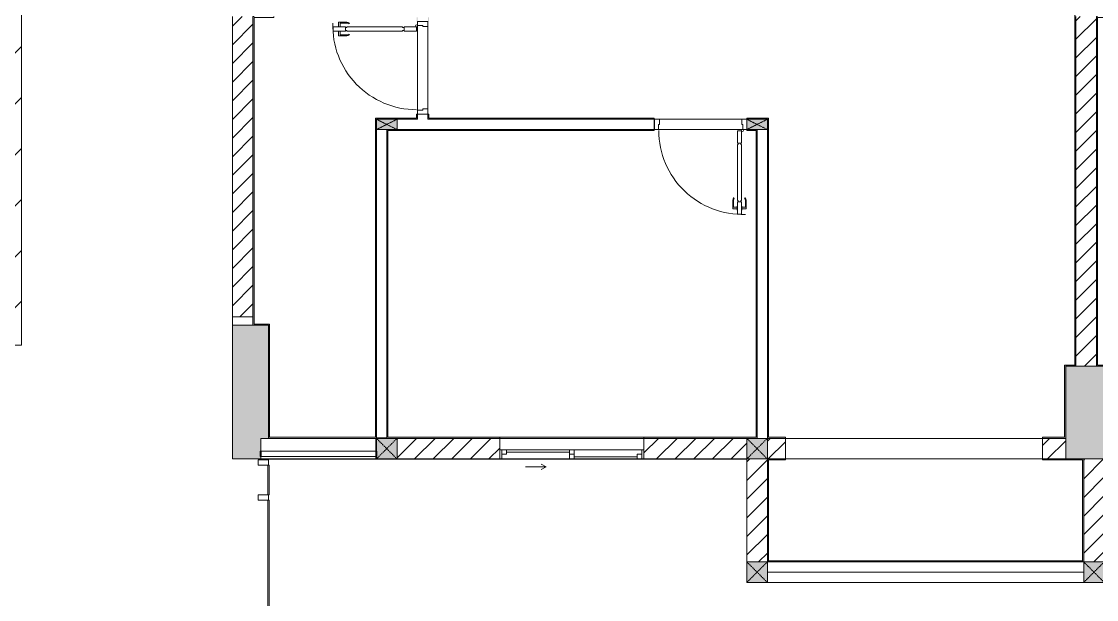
# Model space of a CAD drawing. Header units: millimetres. Extents: x 32270 to 221883, y 3811 to 78637.
# Drawn here: x 136931 to 147381, y 23171 to 28787 of the extents above; entities that cross this region are included whole.
import ezdxf

# ---------------------------------------------------------------- set-up
doc = ezdxf.new("R2010")
doc.units = ezdxf.units.MM
doc.linetypes.add('IMPORT-Dash _2_', pattern=[6, 3, -3])
for name, color, linetype, lineweight in [('A-DETL-GENF-5', 20, 'Continuous', 9), ('A-DETL-GENF-6', 130, 'Continuous', 9), ('A-DETL-THIN-2', 151, 'Continuous', 9), ('A-DOOR-2', 130, 'Continuous', 9), ('A-FLOR-1', 130, 'Continuous', 9), ('A-FLOR-HRAL-5', 130, 'Continuous', 9), ('A-GLAZ-5', 130, 'Continuous', 9), ('A-GLAZ-CURT-4', 130, 'Continuous', 9), ('A-GLAZ-CWMG-1', 130, 'Continuous', 9), ('A-WALL-1', 130, 'Continuous', 9), ('A-WALL-PATT-3', 130, 'Continuous', 9), ('A_1404_dwg-1', 130, 'Continuous', 9), ('I-WALL', 130, 'Continuous', 9), ('I-WALL-1', 130, 'Continuous', 9), ('S-COLS-1', 130, 'Continuous', 9), ('S-COLS-10', 130, 'IMPORT-Dash _2_', 9), ('S-COLS-2', 130, 'Continuous', 9), ('S-COLS-4', 130, 'Continuous', 9), ('S-COLS-HDLN-2', 130, 'IMPORT-Dash _2_', 9)]:
    doc.layers.add(name, color=color, linetype=linetype, lineweight=lineweight)
pattern_1 = [(45, (0, 0), (-90.50967, 90.50967), [])]

# ---------------------------------------------------------------- blocks, each defined once
blk = doc.blocks.new('A_1404_dwg_NCV_TKTC_KET CAU_rvt-1-TKTC_MB HOÀN THIỆN SÀN TẦNG 3-4-4819833-KeyPlan-CH3A')
at = {"layer": 'S-COLS-1'}
for points in [[(44728, 24537), (44723, 24562), (44728, 24737), (44803, 24737), (44803, 25837), (44453, 25837), (44453, 24537)], [(52928, 24537), (52923, 24562), (52928, 24737), (52953, 24737), (52953, 25437), (52553, 25437), (52553, 24537), (52728, 24537)]]:
    blk.add_hatch(color=256, dxfattribs=at).paths.add_polyline_path(points)
at = {"layer": 'A-FLOR-1'}
for p, q in [((45854, 24742), (45854, 24737)), ((49653, 23337), (52728, 23337))]:
    blk.add_line(p, q, dxfattribs=at)
at = {"layer": 'A-FLOR-1', "flags": 128}
blk.add_lwpolyline([(44803, 24535), (45854, 24535), (49453, 24535)], dxfattribs=at)
at = {"layer": 'S-COLS-2'}
for p, q in [((52853, 25437), (52653, 25437)), ((52553, 24737), (52553, 24537)), ((52728, 24537), (52928, 24537))]:
    blk.add_line(p, q, dxfattribs=at)
at = {"layer": 'S-COLS-2', "flags": 128}
blk.add_lwpolyline([(44653, 25837), (44453, 25837), (44453, 24537), (44728, 24537)], dxfattribs=at)
blk = doc.blocks.new('A_1404_dwg_DOOR_CW_01 CANH MO-PANEL KINH - DIW_01-900x2200-CỬA GỖ VÂN LAMINATE-V58-TKTC_MB HOÀN THIỆN SÀN TẦNG 3-4-4819849-KeyPlan-CH3A')
at = {"layer": 'A-DETL-GENF-6'}
for p, q in [((109882, 56930), (109882, 56969)), ((109966, 56973), (109886, 56973)), ((109899, 56930), (109899, 56961)), ((109903, 56965), (109966, 56965)), ((109991, 56965), (109987, 56959)), ((109882, 56886), (109882, 56847)), ((109899, 56886), (109899, 56855)), ((109903, 56851), (109966, 56851)), ((109991, 56851), (109987, 56858)), ((109966, 56843), (109886, 56843))]:
    blk.add_line(p, q, dxfattribs=at)
at = {"layer": 'A-DETL-GENF-6', "flags": 128}
for points in [[(109831, 56888), (109831, 56928), (109951, 56928), (109951, 56888)], [(109910, 56930), (109910, 56928), (109871, 56928), (109871, 56930)], [(109910, 56886), (109910, 56888), (109871, 56888), (109871, 56886)], [(110507, 56922), (110507, 56928), (109965, 56928), (109965, 56922), (109951, 56922), (109951, 56894), (109965, 56894), (109965, 56888), (110507, 56888), (110507, 56894), (110521, 56894), (110521, 56922)], [(110521, 56928), (110521, 56888), (110641, 56888), (110641, 56928)]]:
    blk.add_lwpolyline(points, close=True, dxfattribs=at)
at = {"layer": 'A-DETL-GENF-6'}
blk.add_circle((110643, 56878), 10, dxfattribs=at)
for centre, radius, start, end in [((110643, 56878), 814, 90, 182), ((109886, 56969), 4, 90, 180), ((109903, 56961), 4, 90, 180), ((109966, 56928), 45, 55, 90), ((109966, 56928), 37, 55, 90), ((109903, 56855), 4, 180, 270), ((109966, 56888), 37, 270, 305), ((109966, 56888), 45, 270, 305), ((109886, 56847), 4, 180, 270)]:
    blk.add_arc(centre, radius, start, end, dxfattribs=at)
at = {"layer": 'A-DOOR-2'}
blk.add_line((110653, 56878), (110653, 56903), dxfattribs=at)
at = {"layer": 'A-DOOR-2', "flags": 128}
blk.add_lwpolyline([(110753, 57685), (110753, 57735), (110653, 57735), (110653, 57695), (110703, 57695), (110703, 57685)], close=True, dxfattribs=at)
blk.add_lwpolyline([(110753, 56837), (110753, 56885), (110703, 56885), (110703, 56875), (110653, 56875), (110653, 56837)], dxfattribs=at)
blk = doc.blocks.new('A_1404_dwg_Railing - 50 x 10mm-901205-TKTC_MB HOÀN THIỆN SÀN TẦNG 3-4-4819861-KeyPlan-CH3A')
at = {"layer": 'A-FLOR-HRAL-5', "flags": 128}
blk.add_lwpolyline([(107527, 61567), (107477, 61567), (107477, 61557), (107527, 61557)], close=True, dxfattribs=at)
blk = doc.blocks.new('A_1404_dwg_Railing - 50 x 10mm-901205-TKTC_MB HOÀN THIỆN SÀN TẦNG 3-4-V134-KeyPlan-CH3A')
at = {"layer": 'A-FLOR-HRAL-5'}
blk.add_line((62258, 24562), (62258, 24612), dxfattribs=at)
at = {"layer": 'A-FLOR-HRAL-5', "flags": 128}
blk.add_lwpolyline([(62248, 24612), (62248, 24562), (62258, 24562)], dxfattribs=at)
blk = doc.blocks.new('A_1404_dwg_Railing - Railing-1000870-TKTC_MB HOÀN THIỆN SÀN TẦNG 3-4-4819937-KeyPlan-CH3A')
at = {"layer": 'A-FLOR-HRAL-5'}
for p, q in [((45848, 24612), (44733, 24612)), ((44733, 24562), (45848, 24562))]:
    blk.add_line(p, q, dxfattribs=at)
at = {"rotation": 90.00000000000641}
blk.add_blockref('A_1404_dwg_Railing - 50 x 10mm-901205-TKTC_MB HOÀN THIỆN SÀN TẦNG 3-4-4819861-KeyPlan-CH3A', (106290, -82916), dxfattribs=at)
blk.add_blockref('A_1404_dwg_Railing - 50 x 10mm-901205-TKTC_MB HOÀN THIỆN SÀN TẦNG 3-4-V134-KeyPlan-CH3A', (-16400, 0))
blk = doc.blocks.new('A_1404_dwg_G1_SOF - BO TRU - 100x200-745959-TKTC_MB HOÀN THIỆN SÀN TẦNG 3-4-4819847-KeyPlan-CH3A')
at = {"layer": 'S-COLS-1'}
blk.add_hatch(color=256, dxfattribs=at).paths.add_polyline_path([(110953, 40037), (111053, 40037), (111053, 40237), (110953, 40237)])
at = {"layer": 'S-COLS-1', "flags": 128}
blk.add_lwpolyline([(110953, 40037), (111053, 40037), (111053, 40237), (110953, 40237)], close=True, dxfattribs=at)
at = {"layer": 'S-COLS-HDLN-2'}
for p, q in [((110953, 40037), (111053, 40237)), ((111053, 40037), (110953, 40237))]:
    blk.add_line(p, q, dxfattribs=at)
blk = doc.blocks.new('A_1404_dwg_DOOR_CW_01 CANH MO-PANEL KINH - DIG_01-900x2200-CỬA NHÔM KÍNH-901215-TKTC_MB HOÀN THIỆN SÀN TẦNG 3-4-4819898-KeyPlan-CH3A')
at = {"layer": 'A-DETL-GENF-6'}
for p, q in [((37865, 68824), (37865, 68903)), ((37908, 68907), (37869, 68907)), ((37873, 68886), (37873, 68824)), ((37908, 68890), (37877, 68890)), ((37952, 68907), (37991, 68907)), ((37952, 68890), (37983, 68890)), ((37987, 68886), (37987, 68824)), ((37995, 68824), (37995, 68903)), ((37873, 68798), (37879, 68803)), ((37986, 68798), (37980, 68803))]:
    blk.add_line(p, q, dxfattribs=at)
at = {"layer": 'A-DETL-GENF-6', "flags": 128}
for points in [[(37908, 68879), (37910, 68879), (37910, 68919), (37908, 68919)], [(37950, 68959), (37910, 68959), (37910, 68839), (37950, 68839)], [(37952, 68879), (37950, 68879), (37950, 68919), (37952, 68919)], [(37916, 68283), (37910, 68283), (37910, 68825), (37916, 68825), (37916, 68839), (37944, 68839), (37944, 68825), (37950, 68825), (37950, 68283), (37944, 68283), (37944, 68269), (37916, 68269)], [(37910, 68269), (37950, 68269), (37950, 68149), (37910, 68149)]]:
    blk.add_lwpolyline(points, close=True, dxfattribs=at)
at = {"layer": 'A-DETL-GENF-6'}
blk.add_circle((37960, 68147), 10, dxfattribs=at)
for centre, radius, start, end in [((37960, 68147), 814, 88, 180), ((37869, 68903), 4, 90, 180), ((37877, 68886), 4, 90, 180), ((37983, 68886), 4, 0, 90), ((37991, 68903), 4, 0, 90), ((37910, 68824), 45, 180, 215), ((37910, 68824), 37, 180, 215), ((37950, 68824), 37, 325, 0), ((37950, 68824), 45, 325, 0)]:
    blk.add_arc(centre, radius, start, end, dxfattribs=at)
at = {"layer": 'A-DOOR-2'}
blk.add_line((37960, 68137), (37935, 68137), dxfattribs=at)
at = {"layer": 'A-DOOR-2', "flags": 128}
for points in [[(37103, 68037), (37103, 68137), (37143, 68137), (37143, 68087), (37153, 68087), (37153, 68037)], [(37953, 68037), (37953, 68087), (37963, 68087), (37963, 68137), (38003, 68137), (38003, 68037)]]:
    blk.add_lwpolyline(points, close=True, dxfattribs=at)
blk = doc.blocks.new('A_1404_dwg_NCV_TKTC_TANG 3 - 4_rvt-1-TKTC_MB HOÀN THIỆN SÀN TẦNG 3-4-4819943-KeyPlan-CH3A')
at = {"layer": 'A-WALL-PATT-3'}
for points in [[(52653, 25447), (52653, 32237), (52643, 32237), (52643, 25447)], [(44663, 25837), (44663, 28837), (44653, 28837), (44653, 25837)], [(52863, 25437), (52863, 28837), (52853, 28837), (52853, 25437)], [(45843, 24747), (45853, 24747), (45853, 27847), (45843, 27847), (45843, 25215)], [(46243, 27837), (46243, 27847), (45853, 27847), (45853, 27837), (46053, 27837)], [(49663, 24737), (49663, 27837), (49653, 27837), (49653, 24737)], [(45963, 24737), (45963, 27737), (45953, 27737), (45953, 24737)], [(49553, 24747), (49553, 27737), (49543, 27737), (49543, 24747)], [(44803, 25837), (44813, 25837), (44813, 25847), (44663, 25847), (44663, 25837)], [(44813, 24747), (44813, 25837), (44803, 25837), (44803, 24747)], [(52553, 24747), (52553, 25447), (52543, 25447), (52543, 24747)], [(52643, 25437), (52653, 25437), (52653, 25447), (52553, 25447), (52553, 25437)], [(49663, 23537), (49663, 24537), (49653, 24537), (49653, 23537)], [(52728, 23537), (52728, 24527), (52718, 24527), (52718, 23537)]]:
    blk.add_hatch(color=256, dxfattribs=at).paths.add_polyline_path(points)
h = blk.add_hatch(color=256, dxfattribs=at)
h.paths.add_polyline_path([(46253, 27837), (46253, 27887), (46243, 27887), (46243, 27837)])
h.paths.add_polyline_path([(46253, 28787), (46253, 28827), (46243, 28827), (46243, 28787)])
h = blk.add_hatch(color=256, dxfattribs=at)
h.paths.add_polyline_path([(46363, 27847), (46363, 27887), (46353, 27887), (46353, 27847)])
h.paths.add_polyline_path([(46353, 28787), (46363, 28787), (46363, 28827), (46353, 28827)])
h = blk.add_hatch(color=256, dxfattribs=at)
h.paths.add_polyline_path([(49653, 27837), (49663, 27837), (49663, 27847), (49454, 27847), (49454, 27837)])
h.paths.add_polyline_path([(48554, 27837), (48554, 27847), (46353, 27847), (46353, 27837), (46363, 27837)])
h = blk.add_hatch(color=256, dxfattribs=at)
h.paths.add_polyline_path([(49543, 27727), (49543, 27737), (49454, 27737), (49454, 27727)])
h.paths.add_polyline_path([(48554, 27727), (48554, 27737), (45963, 27737), (45963, 27727), (46053, 27727)])
h = blk.add_hatch(color=256, dxfattribs=at)
h.paths.add_polyline_path([(49553, 24737), (49553, 24747), (48453, 24747), (48453, 24737), (49543, 24737)])
h.paths.add_polyline_path([(47053, 24737), (47053, 24747), (45963, 24747), (45963, 24737), (46053, 24737)])
h = blk.add_hatch(color=256, dxfattribs=at)
h.paths.add_polyline_path([(52553, 24737), (52553, 24747), (52328, 24747), (52328, 24737), (52543, 24737)])
h.paths.add_polyline_path([(49663, 24737), (49828, 24737), (49828, 24747), (49663, 24747)])
h = blk.add_hatch(color=256, dxfattribs=at)
h.paths.add_polyline_path([(52718, 24527), (52728, 24527), (52728, 24537), (52328, 24537), (52328, 24527)])
h.paths.add_polyline_path([(49663, 24527), (49828, 24527), (49828, 24537), (49663, 24537)])
at = {"layer": 'A-FLOR-1'}
for p, q in [((46253, 28747), (46253, 27927)), ((49828, 24737), (52328, 24737))]:
    blk.add_line(p, q, dxfattribs=at)
at = {"layer": 'A-FLOR-1', "flags": 128}
for points in [[(46353, 28737), (46353, 27937)], [(48604, 27837), (49404, 27837)], [(49414, 27737), (48594, 27737)], [(49828, 24537), (52328, 24537), (52328, 24737), (49828, 24737)]]:
    blk.add_lwpolyline(points, close=True, dxfattribs=at)
at = {"layer": 'A-WALL-1'}
for p, q in [((46253, 27927), (46253, 28747)), ((46353, 28737), (46353, 27937)), ((46253, 27837), (46053, 27837)), ((46353, 27887), (46253, 27887)), ((46253, 27887), (46253, 27837)), ((46353, 27847), (46353, 27887)), ((46353, 27837), (46353, 27847)), ((48554, 27837), (46353, 27837)), ((48554, 27737), (48554, 27837)), ((48604, 27837), (49404, 27837)), ((46053, 27737), (48554, 27737)), ((49414, 27737), (48594, 27737)), ((49553, 27737), (49553, 24737)), ((49653, 24737), (49653, 27737)), ((49553, 24737), (49653, 24737))]:
    blk.add_line(p, q, dxfattribs=at)
at = {"layer": 'A-WALL-1', "flags": 128}
for points in [[(45853, 27737), (45853, 24742), (45953, 24742), (45953, 27737)], [(44728, 24612), (44728, 24737), (45848, 24737), (45848, 24612)], [(45848, 24562), (45848, 24537), (44728, 24537), (44728, 24562)]]:
    blk.add_lwpolyline(points, dxfattribs=at)
at = {"layer": 'I-WALL'}
for p, q in [((46253, 27837), (46253, 27887)), ((46353, 27887), (46353, 27847)), ((46353, 27837), (48554, 27837)), ((48554, 27737), (46053, 27737)), ((44803, 24747), (44803, 24737)), ((44813, 24747), (45843, 24747)), ((47053, 24747), (48453, 24747)), ((48453, 24737), (47053, 24737)), ((49663, 23547), (52718, 23547)), ((52718, 23537), (49663, 23537))]:
    blk.add_line(p, q, dxfattribs=at)
at = {"layer": 'I-WALL', "flags": 128}
blk.add_lwpolyline([(45853, 24742), (45853, 24737), (45848, 24737)], dxfattribs=at)
at = {"layer": 'I-WALL-1'}
for p, q in [((46353, 27847), (46353, 27837)), ((45953, 27737), (45953, 24737)), ((49453, 24737), (49553, 24737))]:
    blk.add_line(p, q, dxfattribs=at)
at = {"layer": 'I-WALL-1', "flags": 128}
for points in [[(52568, 32237), (52568, 32227), (52643, 32227), (52643, 25447), (52553, 25447), (52543, 25447), (52543, 24747), (52328, 24747), (52328, 24737), (52553, 24737), (52553, 24747), (52553, 25437), (52653, 25437), (52653, 25447), (52653, 28837)], [(44663, 28837), (44653, 28837), (44653, 25837), (44663, 25837), (44803, 25837), (44803, 24747), (44813, 24747), (44813, 25837), (44813, 25847), (44663, 25847), (44663, 28827), (44855, 28827), (44855, 28837)], [(52863, 28837), (52853, 28837), (52853, 25437), (52863, 25437), (52953, 25437), (52953, 24747), (52963, 24747), (52963, 25437), (52963, 25447), (52863, 25447), (52863, 28827), (53055, 28827), (53055, 28837)], [(46253, 27887), (46243, 27887), (46243, 27847), (45853, 27847), (45843, 27847), (45843, 24747), (45853, 24747), (45853, 27737)], [(46053, 27837), (46243, 27837), (46253, 27837)], [(48554, 27837), (48554, 27847), (46363, 27847), (46363, 27887), (46353, 27887)], [(49653, 27737), (49653, 24737), (49663, 24737), (49828, 24737), (49828, 24747), (49663, 24747), (49663, 27837), (49663, 27847), (49454, 27847), (49454, 27837)], [(46053, 24737), (47053, 24737), (47053, 24747), (45963, 24747), (45963, 27727), (48554, 27727), (48554, 27737)], [(49454, 27737), (49454, 27727), (49543, 27727), (49543, 24747), (48453, 24747), (48453, 24737), (49453, 24737)], [(49553, 24737), (49553, 24747), (49553, 27737)], [(45953, 24737), (45963, 24737), (46053, 24737)]]:
    blk.add_lwpolyline(points, dxfattribs=at)
for points in [[(49663, 24537), (49653, 24537), (49653, 23537), (49663, 23537), (49663, 24527), (49828, 24527), (49828, 24537)], [(52728, 23537), (52728, 24527), (52728, 24537), (52328, 24537), (52328, 24527), (52718, 24527), (52718, 23537)]]:
    blk.add_lwpolyline(points, close=True, dxfattribs=at)
for name, p, rotation in [('A_1404_dwg_DOOR_CW_01 CANH MO-PANEL KINH - DIG_01-900x2200-CỬA NHÔM KÍNH-901215-TKTC_MB HOÀN THIỆN SÀN TẦNG 3-4-4819898-KeyPlan-CH3A', (114390, -9216), 90), ('A_1404_dwg_G1_SOF - BO TRU - 100x200-745959-TKTC_MB HOÀN THIỆN SÀN TẦNG 3-4-4819847-KeyPlan-CH3A', (5816, 138790), 270), ('A_1404_dwg_DOOR_CW_01 CANH MO-PANEL KINH - DIW_01-900x2200-CỬA GỖ VÂN LAMINATE-V58-TKTC_MB HOÀN THIỆN SÀN TẦNG 3-4-4819849-KeyPlan-CH3A', (106290, -82916), 90), ('A_1404_dwg_G1_SOF - BO TRU - 100x200-745959-TKTC_MB HOÀN THIỆN SÀN TẦNG 3-4-4819847-KeyPlan-CH3A', (9416, 138790), 270)]:
    blk.add_blockref(name, p, dxfattribs=dict(rotation=rotation))
blk.add_blockref('A_1404_dwg_Railing - Railing-1000870-TKTC_MB HOÀN THIỆN SÀN TẦNG 3-4-4819937-KeyPlan-CH3A', (0, 0))
blk = doc.blocks.new('A_1404_dwg_1_FAMILY RVT - W01-WxH 1400x1400xmm-389822-TKTC_MB HOÀN THIỆN SÀN TẦNG 3-4-4819949-KeyPlan-CH3A')
at = {"layer": 'A-GLAZ-5'}
for p, q in [((50001, 78313), (50204, 78313)), ((49052, 78237), (49052, 78037)), ((49072, 78237), (49072, 78148)), ((49116, 78215), (49730, 78215)), ((49730, 78237), (49775, 78237)), ((49775, 78192), (49730, 78192)), ((49775, 78170), (50389, 78170)), ((50433, 78237), (50433, 78148))]:
    blk.add_line(p, q, dxfattribs=at)
at = {"layer": 'A-GLAZ-5', "flags": 128}
for points in [[(50052, 78339), (50001, 78313), (50052, 78288)], [(50452, 78037), (50452, 78237), (49052, 78237), (49116, 78237)], [(49730, 78148), (49730, 78237), (49116, 78237), (49116, 78192), (49072, 78192)], [(49775, 78148), (49775, 78237), (50433, 78237), (50452, 78237)], [(50433, 78192), (50389, 78192), (50389, 78148)], [(49052, 78148), (49072, 78148), (49730, 78148), (49775, 78148), (50389, 78148), (50452, 78148)]]:
    blk.add_lwpolyline(points, dxfattribs=at)
blk = doc.blocks.new('A_1404_dwg_System Panel - Glazed-1286806-TKTC_MB HOÀN THIỆN SÀN TẦNG 3-4-4819969-KeyPlan-CH3A')
at = {"layer": 'A-GLAZ-CURT-4', "flags": 128}
blk.add_lwpolyline([(44809, 21787), (44809, 22937), (44797, 22937), (44797, 21787)], close=True, dxfattribs=at)
blk = doc.blocks.new('A_1404_dwg_System Panel - Glazed-4730598-TKTC_MB HOÀN THIỆN SÀN TẦNG 3-4-4819970-KeyPlan-CH3A')
at = {"layer": 'A-GLAZ-CURT-4', "flags": 128}
blk.add_lwpolyline([(44809, 24187), (44809, 24477), (44797, 24477), (44797, 24187)], close=True, dxfattribs=at)
blk = doc.blocks.new('A_1404_dwg_Rectangular Mullion - 50 x 100mm-1286808-TKTC_MB HOÀN THIỆN SÀN TẦNG 3-4-4819971-KeyPlan-CH3A')
at = {"layer": 'A-GLAZ-CWMG-1', "flags": 128}
blk.add_lwpolyline([(44803, 24477), (44803, 24527), (44703, 24527), (44703, 24477)], close=True, dxfattribs=at)
blk = doc.blocks.new('A_1404_dwg_Rectangular Mullion - 50 x 100mm-1286804-TKTC_MB HOÀN THIỆN SÀN TẦNG 3-4-4819972-KeyPlan-CH3A')
at = {"layer": 'A-GLAZ-CWMG-1', "flags": 128}
blk.add_lwpolyline([(44803, 21737), (44803, 21787), (44703, 21787), (44703, 21737)], close=True, dxfattribs=at)
blk = doc.blocks.new('A_1404_dwg_G1_SOF - BO TRU - 200x200-V15-TKTC_MB HOÀN THIỆN SÀN TẦNG 3-4-4819994-KeyPlan-CH3A')
at = {"layer": 'S-COLS-10'}
blk.add_hatch(color=256, dxfattribs=at).paths.add_polyline_path([(45853, 24537), (46053, 24537), (46053, 24737), (45853, 24737), (45858, 24562)])
at = {"layer": 'S-COLS-4', "flags": 128}
for points in [[(45953, 24737), (45853, 24737), (45853, 24612)], [(45853, 24562), (45853, 24537), (46053, 24537), (46053, 24737)]]:
    blk.add_lwpolyline(points, dxfattribs=at)
at = {"layer": 'S-COLS-HDLN-2'}
for p, q in [((46053, 24737), (45853, 24537)), ((45853, 24737), (46053, 24537))]:
    blk.add_line(p, q, dxfattribs=at)
blk = doc.blocks.new('A_1404_dwg_G1_SOF - BO TRU - 200x200-3054293-TKTC_MB HOÀN THIỆN SÀN TẦNG 3-4-4819986-KeyPlan-CH3A')
at = {"layer": 'S-COLS-10'}
blk.add_hatch(color=256, dxfattribs=at).paths.add_polyline_path([(42053, 71512), (42053, 71712), (41853, 71712), (41853, 71512)])
at = {"layer": 'S-COLS-4', "flags": 128}
blk.add_lwpolyline([(42053, 71712), (41853, 71712), (41853, 71512), (42053, 71512)], close=True, dxfattribs=at)
at = {"layer": 'S-COLS-HDLN-2'}
for p, q in [((42053, 71712), (41853, 71512)), ((41853, 71712), (42053, 71512))]:
    blk.add_line(p, q, dxfattribs=at)
blk = doc.blocks.new('A_1404_dwg_G1_SOF - BO TRU - 200x200-V11-TKTC_MB HOÀN THIỆN SÀN TẦNG 3-4-4819990-KeyPlan-CH3A')
at = {"layer": 'S-COLS-10'}
blk.add_hatch(color=256, dxfattribs=at).paths.add_polyline_path([(42053, 25437), (42053, 25637), (41853, 25637), (41853, 25437)])
at = {"layer": 'S-COLS-4', "flags": 128}
blk.add_lwpolyline([(41853, 25637), (41853, 25437), (42053, 25437), (42053, 25637)], dxfattribs=at)
at = {"layer": 'S-COLS-HDLN-2'}
for p, q in [((42053, 25637), (41853, 25437)), ((41853, 25637), (42053, 25437))]:
    blk.add_line(p, q, dxfattribs=at)
blk = doc.blocks.new('A_1404_dwg-4819832-KeyPlan-CH3A')
at = {"layer": 'A-WALL-PATT-3'}
h = blk.add_hatch(dxfattribs=at)
h.set_pattern_fill('FP_35', color=256, style=0, pattern_type=2)
h.set_pattern_definition(pattern_1)
h.paths.add_polyline_path([(44453, 25918), (44653, 25918), (44653, 28837), (44453, 28837)])
h.paths.add_polyline_path([(44653, 29037), (44652, 32318), (44453, 32318), (44453, 29037)])
h = blk.add_hatch(dxfattribs=at)
h.set_pattern_fill('FP_35', color=256, style=0, pattern_type=2)
h.set_pattern_definition(pattern_1)
h.paths.add_polyline_path([(52853, 25437), (52853, 28837), (52653, 28837), (52653, 25437)])
h.paths.add_polyline_path([(52853, 29037), (52853, 32237), (52653, 32237), (52653, 29037)])
h = blk.add_hatch(dxfattribs=at)
h.set_pattern_fill('FP_35', color=256, style=0, pattern_type=2)
h.set_pattern_definition(pattern_1)
h.paths.add_polyline_path([(47053, 24537), (47053, 24737), (46053, 24737), (46053, 24537)])
h.paths.add_polyline_path([(49453, 24537), (49453, 24737), (48453, 24737), (48453, 24537)])
h = blk.add_hatch(dxfattribs=at)
h.set_pattern_fill('FP_35', color=256, style=0, pattern_type=2)
h.set_pattern_definition(pattern_1)
h.paths.add_polyline_path([(52328, 24537), (52553, 24537), (52553, 24737), (52328, 24737), (52328, 24612)])
h.paths.add_polyline_path([(49653, 24537), (49828, 24537), (49828, 24737), (49653, 24737)])
h = blk.add_hatch(dxfattribs=at)
h.set_pattern_fill('FP_35', color=256, style=0, pattern_type=2)
h.set_pattern_definition(pattern_1)
h.paths.add_polyline_path([(49653, 23537), (49653, 24537), (49453, 24537), (49453, 23537)])
h = blk.add_hatch(dxfattribs=at)
h.set_pattern_fill('FP_35', color=256, style=0, pattern_type=2)
h.set_pattern_definition(pattern_1)
h.paths.add_polyline_path([(52928, 23537), (52923, 24537), (52728, 24537), (52728, 23537), (52923, 23537)])
at = {"layer": 'A-FLOR-1'}
for p, q in [((44453, 25837), (44453, 25918)), ((44803, 24527), (44803, 24537))]:
    blk.add_line(p, q, dxfattribs=at)
at = {"layer": 'A-WALL-1'}
for p, q in [((52653, 25437), (52853, 25437)), ((52553, 24537), (52553, 24737)), ((46053, 24537), (47053, 24537)), ((52928, 24537), (52728, 24537)), ((49653, 23437), (52728, 23437)), ((52728, 23337), (49653, 23337))]:
    blk.add_line(p, q, dxfattribs=at)
at = {"layer": 'A-WALL-1', "flags": 128}
for points in [[(44453, 28837), (44453, 25918), (44653, 25918)], [(48453, 24537), (49453, 24537), (49453, 23537)]]:
    blk.add_lwpolyline(points, dxfattribs=at)
for name, p in [('A_1404_dwg_NCV_TKTC_KET CAU_rvt-1-TKTC_MB HOÀN THIỆN SÀN TẦNG 3-4-4819833-KeyPlan-CH3A', (0, 0)), ('A_1404_dwg_NCV_TKTC_TANG 3 - 4_rvt-1-TKTC_MB HOÀN THIỆN SÀN TẦNG 3-4-4819943-KeyPlan-CH3A', (0, 0)), ('A_1404_dwg_G1_SOF - BO TRU - 200x200-V15-TKTC_MB HOÀN THIỆN SÀN TẦNG 3-4-4819994-KeyPlan-CH3A', (0, 0)), ('A_1404_dwg_G1_SOF - BO TRU - 200x200-V11-TKTC_MB HOÀN THIỆN SÀN TẦNG 3-4-4819990-KeyPlan-CH3A', (7600, -900)), ('A_1404_dwg_Rectangular Mullion - 50 x 100mm-1286808-TKTC_MB HOÀN THIỆN SÀN TẦNG 3-4-4819971-KeyPlan-CH3A', (0, 0)), ('A_1404_dwg_System Panel - Glazed-4730598-TKTC_MB HOÀN THIỆN SÀN TẦNG 3-4-4819970-KeyPlan-CH3A', (0, 0)), ('A_1404_dwg_Rectangular Mullion - 50 x 100mm-1286804-TKTC_MB HOÀN THIỆN SÀN TẦNG 3-4-4819972-KeyPlan-CH3A', (0, 2400)), ('A_1404_dwg_System Panel - Glazed-1286806-TKTC_MB HOÀN THIỆN SÀN TẦNG 3-4-4819969-KeyPlan-CH3A', (0, 1200)), ('A_1404_dwg_G1_SOF - BO TRU - 200x200-3054293-TKTC_MB HOÀN THIỆN SÀN TẦNG 3-4-4819986-KeyPlan-CH3A', (7600, -48175)), ('A_1404_dwg_G1_SOF - BO TRU - 200x200-3054293-TKTC_MB HOÀN THIỆN SÀN TẦNG 3-4-4819986-KeyPlan-CH3A', (10875, -48175))]:
    blk.add_blockref(name, p)
at = {"rotation": 180}
blk.add_blockref('A_1404_dwg_1_FAMILY RVT - W01-WxH 1400x1400xmm-389822-TKTC_MB HOÀN THIỆN SÀN TẦNG 3-4-4819949-KeyPlan-CH3A', (97505, 102774), dxfattribs=at)

msp = doc.modelspace()

# ---------------------------------------------------------------- hatches: boundary and pattern name
at = {"layer": 'A-DETL-GENF-5'}
h = msp.add_hatch(dxfattribs=at)
h.set_pattern_fill('FP_36', color=256, style=0, pattern_type=2)
h.set_pattern_definition([(45, (94528.7, 0), (-247.4874, 247.4874), [])])
h.paths.add_polyline_path([(136931.3, 17236.9), (136931.3, 21386.9), (136581.3, 21386.9), (136581.3, 25431.8), (128181.2, 25431.8), (128181.2, 19136.9), (130681.2, 19136.9), (130681.2, 17436.9), (128181.2, 17436.9), (128181.2, 17236.9), (133937.7, 17236.9)])
h.paths.add_polyline_path([(213031.2, 17236.9), (221781.2, 17236.9), (221781.2, 17436.9), (219281.3, 17436.9), (219281.3, 19136.9), (221781.2, 19136.9), (221781.2, 25431.8), (213381.2, 25431.8), (213381.2, 21386.9), (213031.2, 21386.9), (213031.2, 21174.2)])
h.paths.add_polyline_path([(136931.3, 25642.1), (136931.3, 29792.1), (136581.3, 29792.1), (136581.3, 33836.9), (128181.2, 33836.9), (128181.2, 27542.1), (130681.2, 27542.1), (130681.2, 25842.1), (128181.2, 25842.1), (128181.2, 25642.1), (133937.7, 25642.1)])
h.paths.add_polyline_path([(213031.2, 25642.1), (221781.2, 25642.1), (221781.2, 25842.1), (219281.3, 25842.1), (219281.3, 27542.1), (221781.2, 27542.1), (221781.2, 33836.9), (213381.2, 33836.9), (213381.2, 29792.1), (213031.2, 29792.1), (213031.2, 29255)])
h.paths.add_polyline_path([(218951.8, 37242.1), (221781.2, 37242.1), (221781.2, 43536.9), (219281.3, 43536.9), (219281.3, 45236.9), (221781.2, 45236.9), (221781.2, 45436.9), (213031.2, 45436.9), (213031.2, 41286.9), (213381.2, 41286.9), (213381.2, 37242.1), (216020.3, 37242.1)])
h.paths.add_polyline_path([(133937.7, 37242.1), (136581.3, 37242.1), (136581.3, 41286.9), (136931.3, 41286.9), (136931.3, 45436.9), (128181.2, 45436.9), (128181.2, 45236.9), (130681.2, 45236.9), (130681.2, 43536.9), (128181.2, 43536.9), (128181.2, 37242.1), (131006.2, 37242.1)])
h.paths.add_polyline_path([(221781.2, 45452.1), (221781.2, 51746.9), (219281.3, 51746.9), (219281.3, 53446.9), (221781.2, 53446.9), (221781.2, 53646.9), (213031.2, 53646.9), (213031.2, 49496.9), (213381.2, 49496.9), (213381.2, 45452.1), (216020.3, 45452.1)])

# ---------------------------------------------------------------- linework, layer by layer
at = {"layer": 'A-DETL-THIN-2'}
for p, q in [((136931.3, 25642.1), (136931.3, 29792.1)), ((128181.2, 25642.1), (136931.3, 25642.1))]:
    msp.add_line(p, q, dxfattribs=at)

# ---------------------------------------------------------------- block references
at = {"layer": 'A_1404_dwg-1'}
msp.add_blockref('A_1404_dwg-4819832-KeyPlan-CH3A', (94528.7, 0), dxfattribs=at)

doc.saveas('drawing.dxf')
